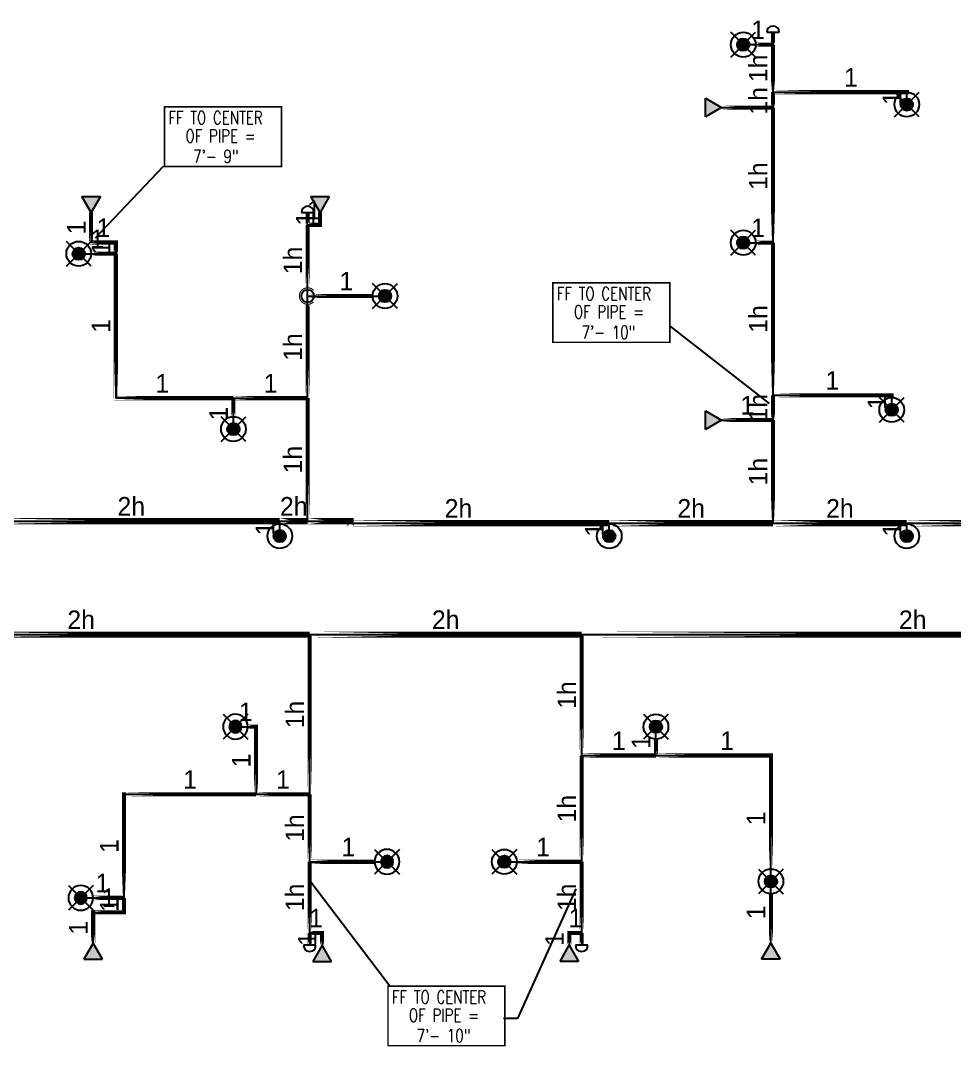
# Model space of a CAD drawing. Header units: inches. Extents: x -4476 to 3539, y -1861 to 3977.
# Drawn here: x -2561.7 to -2108.9, y 71.3 to 568.7 of the extents above; entities that cross this region are included whole.
import ezdxf
from ezdxf.enums import TextEntityAlignment as Align

# ---------------------------------------------------------------- set-up
doc = ezdxf.new("R2010")
doc.units = ezdxf.units.IN
doc.header["$MEASUREMENT"] = 0
for name, color, linetype in [('Coordination', 1, 'Continuous'), ('headdn', 1, 'Continuous'), ('PIPEBL', 1, 'Continuous'), ('pipemn', 1, 'Continuous'), ('PIPESPC', 1, 'Continuous'), ('spk-cap', 1, 'Continuous'), ('spk-piperise', 1, 'Continuous'), ('TIDYPIPE', 1, 'Continuous')]:
    doc.layers.add(name, color=color, linetype=linetype)
doc.styles.add('PDA1', font='ROMAND', dxfattribs={"width": 0.755})
doc.styles.add('PIPE', font='PIPE.SHX')
doc.dimstyles.get("Standard").update_dxf_attribs({"dimtxt": 0.18, "dimasz": 0.18, "dimexe": 0.18, "dimexo": 0.0625, "dimgap": 0.09, "dimtad": 0, "dimtih": 1, "dimtoh": 1, "dimdec": 4, "dimzin": 0, "dimdsep": 46, "dimtxsty": 'Standard', "dimcen": 0.09, "dimadec": 0, "dimazin": 0, "dimtfac": 1, "dimtdec": 4, "dimtofl": 0, "dimtmove": 0, "dimatfit": 3, "dimfxl": 1, "dimtolj": 1, "dimtzin": 0, "dimarcsym": 0})

# ---------------------------------------------------------------- blocks, each defined once
blk = doc.blocks.new('side2')
for p, q in [((0, 0), (7.79, 4.5)), ((7.79, -4.5), (0, 0)), ((7.79, 4.5), (7.79, -4.5))]:
    blk.add_line(p, q)
blk.add_solid([(7.79, -4.5), (0, 0), (7.79, 4.5)])
blk = doc.blocks.new('dpend2')
for p, q in [((-6, -6), (6, 6)), ((6, -6), (-6, 6))]:
    blk.add_line(p, q)
for radius in [6, 3]:
    blk.add_circle((0, 0), radius)
for points in [[(0, 0), (-3, 0), (-2.08, 2.07)], [(0, 0), (-3, 0), (-2.08, -2.07)], [(0, 0), (0, 3), (-2.12, 2.14)], [(0, 0), (0, -3), (-2.12, -2.14)], [(0, 0), (0, 3), (2.12, 2.14)], [(0, 0), (3, 0), (2.08, 2.07)], [(0, 0), (3, 0), (2.08, -2.07)], [(0, 0), (0, -3), (2.12, -2.14)]]:
    blk.add_solid(points)
blk = doc.blocks.new('rise')
blk.add_circle((0, 0), 3)
blk = doc.blocks.new('dpend1')
for radius in [6, 3]:
    blk.add_circle((0, 0), radius)
for points in [[(0.01, 2.97), (-2.53, -1.59), (-2.62, 1.36)], [(0.01, 2.97), (-2.49, -1.59), (2.52, -1.59)], [(2.52, -1.59), (0.01, 2.97), (2.6, 1.47)], [(2.52, -1.59), (-2.53, -1.59), (0.01, -2.98)]]:
    blk.add_solid(points)
blk = doc.blocks.new('PIPESPC')
at = {"layer": 'PIPESPC', "style": 'PIPE', "width": 0.9}
blk.add_attdef('SIZE', text='', height=9, dxfattribs=at).set_placement((0, 4.02), align=Align.CENTER)
at = {"layer": 'PIPESPC', "style": 'PIPE', "flags": 1}
blk.add_attdef('SCHED', (25.3, 3.89), '', height=9, dxfattribs=at)
blk = doc.blocks.new('CAP')
blk.add_line((0, 3), (0, -3))
blk.add_arc((0, 0), 3, 270, 90)
blk = doc.blocks.new('vvvvbbbbbbbb')
at = {"layer": 'Coordination', "const_width": 0.75}
blk.add_lwpolyline([(2834.89, 1670.01), (2834.89, 1641.14), (2891.57, 1641.14), (2891.57, 1670.01), (2834.89, 1670.01)], dxfattribs=at)
at = {"layer": 'Coordination', "style": 'PDA1', "width": 0.755}
for s, p in [('FF TO CENTER', (2836.77, 1661.59)), ('OF PIPE = ', (2845.03, 1652.74)), ('7\'- 10"', (2848.77, 1642.88))]:
    blk.add_text(s, height=6.3, dxfattribs=at).set_placement(p)
blk = doc.blocks.new('TIDYRUN')
at = {"const_width": 0.5}
blk.add_lwpolyline([(-2.83, 2.83, -2.414214), (-2.83, -2.83, -1.737895)], format="xyb", dxfattribs=at)

msp = doc.modelspace()

# ---------------------------------------------------------------- linework, layer by layer
at = {"layer": 'Coordination', "const_width": 0.75}
msp.add_lwpolyline([(-2491.89, 526.85), (-2491.89, 497.98), (-2435.22, 497.98), (-2435.22, 526.85), (-2491.89, 526.85)], dxfattribs=at)
at = {"layer": 'PIPEBL'}
for p, q in [((-2196.86, 557), (-2196.86, 563)), ((-2211.31, 557), (-2196.86, 557)), ((-2196.86, 534), (-2196.86, 557)), ((-2196.86, 534), (-2132, 534)), ((-2196.86, 526.5), (-2196.86, 534)), ((-2132, 528), (-2132, 534)), ((-2221.81, 526.5), (-2196.86, 526.5)), ((-2196.86, 461), (-2196.86, 526.5)), ((-2527.5, 475.64), (-2527.5, 461.07)), ((-2422.5, 469.64), (-2422.5, 475.64)), ((-2416.5, 469.64), (-2416.5, 475.64)), ((-2422.5, 435.14), (-2422.5, 469.64)), ((-2422.5, 469.64), (-2416.5, 469.64)), ((-2515.5, 461.07), (-2527.5, 461.07)), ((-2515.5, 461.07), (-2515.5, 455.64)), ((-2211.31, 461), (-2196.86, 461)), ((-2196.86, 387), (-2196.86, 461)), ((-2533.5, 455.64), (-2515.5, 455.64)), ((-2515.5, 455.64), (-2515.5, 385.64)), ((-2422.5, 435.14), (-2385, 435.14)), ((-2422.5, 385.64), (-2422.5, 435.14)), ((-2458.5, 385.64), (-2515.5, 385.64)), ((-2458.5, 370.64), (-2458.5, 385.64)), ((-2458.5, 385.64), (-2422.5, 385.64)), ((-2422.5, 326), (-2422.5, 385.64)), ((-2196.86, 375), (-2196.86, 387)), ((-2196.86, 387), (-2139.31, 387)), ((-2139.31, 380), (-2139.31, 387)), ((-2221.81, 375), (-2196.86, 375)), ((-2196.86, 325), (-2196.86, 375)), ((-2436, 318.74), (-2436, 326)), ((-2276.25, 318.74), (-2276.25, 325)), ((-2132, 318.74), (-2132, 325)), ((-2421.51, 193.53), (-2421.51, 271)), ((-2289.63, 212.36), (-2289.63, 271)), ((-2457.51, 226.36), (-2447.51, 226.36)), ((-2447.51, 226.36), (-2447.51, 193.53)), ((-2253.63, 212.36), (-2253.63, 226.36)), ((-2289.63, 160.86), (-2289.63, 212.36)), ((-2289.63, 212.36), (-2253.63, 212.36)), ((-2253.63, 212.36), (-2197.88, 212.36)), ((-2197.88, 151.36), (-2197.88, 212.36)), ((-2447.51, 193.53), (-2511.51, 193.53)), ((-2511.51, 143.36), (-2511.51, 193.53)), ((-2421.51, 193.53), (-2447.51, 193.53)), ((-2421.51, 160.86), (-2421.51, 193.53)), ((-2421.51, 126.36), (-2421.51, 160.86)), ((-2421.51, 160.86), (-2384.01, 160.86)), ((-2327.13, 160.86), (-2289.63, 160.86)), ((-2289.63, 126.36), (-2289.63, 160.86)), ((-2197.88, 121.36), (-2197.88, 151.36)), ((-2532.51, 143.36), (-2511.51, 143.36)), ((-2511.51, 136.31), (-2511.51, 143.36)), ((-2526.51, 136.31), (-2511.51, 136.31)), ((-2526.51, 121.36), (-2526.51, 136.31)), ((-2421.51, 126.36), (-2415.51, 126.36)), ((-2421.51, 126.36), (-2421.51, 120.36)), ((-2415.51, 126.36), (-2415.51, 120.36)), ((-2295.63, 126.36), (-2289.63, 126.36)), ((-2295.63, 126.36), (-2295.63, 120.36)), ((-2289.63, 126.36), (-2289.63, 120.36))]:
    msp.add_line(p, q, dxfattribs=at)
at = {"layer": 'pipemn'}
for p, q in [((-2580, 326), (-2436, 326)), ((-2436, 326), (-2422.5, 326)), ((-2422.5, 326), (-2401.69, 326)), ((-2401.69, 326), (-2401.69, 325)), ((-2401.69, 325), (-2276.25, 325)), ((-2276.25, 325), (-2196.86, 325)), ((-2196.86, 325), (-2132, 325)), ((-2132, 325), (-2039.37, 325)), ((-2594.98, 271), (-2421.51, 271)), ((-2421.51, 271), (-2289.63, 271)), ((-2289.63, 271), (-1968.63, 271))]:
    msp.add_line(p, q, dxfattribs=at)
at = {"layer": 'TIDYPIPE'}
for points, const_width in [([(-2196.86, 557), (-2196.86, 563)], 2), ([(-2205.31, 557), (-2196.86, 557)], 2), ([(-2196.86, 534), (-2196.86, 557)], 2), ([(-2196.86, 526.5), (-2196.86, 534)], 2), ([(-2196.86, 534), (-2131, 534)], 2), ([(-2221.81, 526.5), (-2196.86, 526.5)], 2), ([(-2196.86, 461), (-2196.86, 526.5)], 2), ([(-2527.5, 460.07), (-2527.5, 475.64)], 2), ([(-2422.5, 469.64), (-2422.5, 475.64)], 2), ([(-2416.5, 468.64), (-2416.5, 475.64)], 2), ([(-2422.5, 439.64), (-2422.5, 469.64)], 2), ([(-2422.5, 469.64), (-2415.5, 469.64)], 2), ([(-2515.5, 455.64), (-2515.5, 462.07)], 2), ([(-2528.5, 461.07), (-2514.5, 461.07)], 2), ([(-2205.31, 461), (-2196.86, 461)], 2), ([(-2196.86, 387), (-2196.86, 461)], 2), ([(-2527.5, 455.64), (-2515.5, 455.64)], 2), ([(-2515.5, 384.64), (-2515.5, 455.64)], 2), ([(-2422.5, 435.14), (-2391, 435.14)], 2), ([(-2422.5, 385.64), (-2422.5, 430.64)], 2), ([(-2196.86, 375), (-2196.86, 387)], 2), ([(-2196.86, 387), (-2138.31, 387)], 2), ([(-2516.5, 385.64), (-2458.5, 385.64)], 2), ([(-2458.5, 376.64), (-2458.5, 385.64)], 2), ([(-2458.5, 385.64), (-2422.5, 385.64)], 2), ([(-2422.5, 326), (-2422.5, 385.64)], 2), ([(-2221.81, 375), (-2196.86, 375)], 2), ([(-2196.86, 325), (-2196.86, 375)], 2), ([(-2401.69, 323.5), (-2401.69, 327.5)], 3), ([(-2580, 326), (-2436, 326)], 3), ([(-2436, 326), (-2422.5, 326)], 3), ([(-2422.5, 326), (-2400.19, 326)], 3), ([(-2403.19, 325), (-2276.25, 325)], 3), ([(-2276.25, 325), (-2196.86, 325)], 3), ([(-2196.86, 325), (-2132, 325)], 3), ([(-2132, 325), (-2037.87, 325)], 3), ([(-2594.98, 271), (-2421.51, 271)], 3), ([(-2421.51, 271), (-2289.63, 271)], 3), ([(-2421.51, 193.53), (-2421.51, 271)], 2), ([(-2289.63, 271), (-1968.63, 271)], 3), ([(-2289.63, 212.36), (-2289.63, 271)], 2), ([(-2451.51, 226.36), (-2446.51, 226.36)], 2), ([(-2447.51, 193.53), (-2447.51, 227.36)], 2), ([(-2253.63, 212.36), (-2253.63, 220.36)], 2), ([(-2197.88, 157.36), (-2197.88, 213.36)], 2), ([(-2289.63, 160.86), (-2289.63, 212.36)], 2), ([(-2289.63, 212.36), (-2253.63, 212.36)], 2), ([(-2253.63, 212.36), (-2196.88, 212.36)], 2), ([(-2512.51, 193.53), (-2447.51, 193.53)], 2), ([(-2511.51, 143.36), (-2511.51, 194.53)], 2), ([(-2447.51, 193.53), (-2421.51, 193.53)], 2), ([(-2421.51, 160.86), (-2421.51, 193.53)], 2), ([(-2421.51, 126.36), (-2421.51, 160.86)], 2), ([(-2421.51, 160.86), (-2390.01, 160.86)], 2), ([(-2321.13, 160.86), (-2289.63, 160.86)], 2), ([(-2289.63, 126.36), (-2289.63, 160.86)], 2), ([(-2526.51, 143.36), (-2511.51, 143.36)], 2), ([(-2511.51, 135.31), (-2511.51, 143.36)], 2), ([(-2197.88, 121.36), (-2197.88, 145.36)], 2), ([(-2527.51, 136.31), (-2510.51, 136.31)], 2), ([(-2526.51, 121.36), (-2526.51, 137.31)], 2), ([(-2421.51, 120.36), (-2421.51, 126.36)], 2), ([(-2421.51, 126.36), (-2414.51, 126.36)], 2), ([(-2415.51, 120.36), (-2415.51, 127.36)], 2), ([(-2296.63, 126.36), (-2289.63, 126.36)], 2), ([(-2295.63, 120.36), (-2295.63, 127.36)], 2), ([(-2289.63, 120.36), (-2289.63, 126.36)], 2)]:
    msp.add_lwpolyline(points, close=True, dxfattribs=dict(at, const_width=const_width))

# ---------------------------------------------------------------- block references
at = {"layer": 'headdn'}
for name, p in [('dpend2', (-2211.31, 557)), ('dpend2', (-2132, 528)), ('dpend2', (-2211.31, 461)), ('dpend2', (-2533.5, 455.64)), ('dpend2', (-2385, 435.14)), ('dpend2', (-2139.31, 380)), ('dpend2', (-2458.5, 370.64)), ('dpend1', (-2436, 318.74)), ('dpend1', (-2276.25, 318.74)), ('dpend1', (-2132, 318.74))]:
    msp.add_blockref(name, p, dxfattribs=at)
for name, p, rotation in [('side2', (-2221.81, 526.5), 180), ('side2', (-2527.5, 475.64), 90), ('side2', (-2416.5, 475.64), 90), ('side2', (-2221.81, 375), 180), ('dpend2', (-2253.63, 226.36), 180), ('dpend2', (-2327.13, 160.86), 180), ('dpend2', (-2197.88, 151.36), 180), ('side2', (-2295.63, 120.36), 270), ('side2', (-2197.88, 121.36), 270)]:
    msp.add_blockref(name, p, dxfattribs=dict(at, rotation=rotation))
at = {"layer": 'headdn', "extrusion": (0, 0, -1), "zscale": -1}
for name, p, rotation in [('dpend2', (2457.51, 226.36), 180), ('dpend2', (2384.01, 160.86), 180), ('dpend2', (2532.51, 143.36), 180), ('side2', (2526.51, 121.36), 270), ('side2', (2415.51, 120.36), 270)]:
    msp.add_blockref(name, p, dxfattribs=dict(at, rotation=rotation))
at = {"layer": 'PIPESPC'}
ref = msp.add_blockref('PIPESPC', (-2204.08, 557), dxfattribs=at)
ref.add_attrib('SIZE', '1', dxfattribs={"color": 0, "height": 9, "style": 'PIPE'}).set_placement((-2204.08, 557), align=Align.BOTTOM_CENTER)
ref = msp.add_blockref('PIPESPC', (-2196.86, 545.5), dxfattribs=dict(at, rotation=90))
ref.add_attrib('SIZE', '1h', dxfattribs={"color": 0, "height": 9, "rotation": 90, "style": 'PIPE'}).set_placement((-2196.86, 545.5), align=Align.BOTTOM_CENTER)
ref = msp.add_blockref('PIPESPC', (-2159.08, 534), dxfattribs=at)
ref.add_attrib('SIZE', '1', dxfattribs={"color": 0, "height": 9, "style": 'PIPE'}).set_placement((-2159.08, 534), align=Align.BOTTOM_CENTER)
ref = msp.add_blockref('PIPESPC', (-2196.86, 529.75), dxfattribs=dict(at, rotation=90))
ref.add_attrib('SIZE', '1h', dxfattribs={"color": 0, "height": 9, "rotation": 90, "style": 'PIPE'}).set_placement((-2196.86, 529.75), align=Align.BOTTOM_CENTER)
ref = msp.add_blockref('PIPESPC', (-2132, 531), dxfattribs=dict(at, rotation=90))
ref.add_attrib('SIZE', '1', dxfattribs={"color": 0, "height": 9, "rotation": 90, "style": 'PIPE'}).set_placement((-2132, 531), align=Align.BOTTOM_CENTER)
ref = msp.add_blockref('PIPESPC', (-2196.86, 493.25), dxfattribs=dict(at, rotation=90))
ref.add_attrib('SIZE', '1h', dxfattribs={"color": 0, "height": 9, "rotation": 90, "style": 'PIPE'}).set_placement((-2196.86, 493.25), align=Align.BOTTOM_CENTER)
ref = msp.add_blockref('PIPESPC', (-2419.5, 469.64), dxfattribs=at)
ref.add_attrib('SIZE', '1', dxfattribs={"color": 0, "height": 9, "style": 'PIPE'}).set_placement((-2419.5, 469.64), align=Align.BOTTOM_CENTER)
ref = msp.add_blockref('PIPESPC', (-2521.5, 461.07), dxfattribs=at)
ref.add_attrib('SIZE', '1', dxfattribs={"color": 0, "height": 9, "style": 'PIPE'}).set_placement((-2521.5, 461.07), align=Align.BOTTOM_CENTER)
ref = msp.add_blockref('PIPESPC', (-2416.5, 472.64), dxfattribs=dict(at, rotation=90))
ref.add_attrib('SIZE', '1', dxfattribs={"color": 0, "height": 9, "rotation": 90, "style": 'PIPE'}).set_placement((-2416.5, 472.64), align=Align.BOTTOM_CENTER)
ref = msp.add_blockref('PIPESPC', (-2204.08, 461), dxfattribs=at)
ref.add_attrib('SIZE', '1', dxfattribs={"color": 0, "height": 9, "style": 'PIPE'}).set_placement((-2204.08, 461), align=Align.BOTTOM_CENTER)
ref = msp.add_blockref('PIPESPC', (-2527.5, 468.35), dxfattribs=dict(at, rotation=90))
ref.add_attrib('SIZE', '1', dxfattribs={"color": 0, "height": 9, "rotation": 90, "style": 'PIPE'}).set_placement((-2527.5, 468.35), align=Align.BOTTOM_CENTER)
ref = msp.add_blockref('PIPESPC', (-2524.5, 455.64), dxfattribs=at)
ref.add_attrib('SIZE', '1', dxfattribs={"color": 0, "height": 9, "style": 'PIPE'}).set_placement((-2524.5, 455.64), align=Align.BOTTOM_CENTER)
ref = msp.add_blockref('PIPESPC', (-2515.5, 458.35), dxfattribs=dict(at, rotation=90))
ref.add_attrib('SIZE', '1', dxfattribs={"color": 0, "height": 9, "rotation": 90, "style": 'PIPE'}).set_placement((-2515.5, 458.35), align=Align.BOTTOM_CENTER)
ref = msp.add_blockref('PIPESPC', (-2422.5, 452.39), dxfattribs=dict(at, rotation=90))
ref.add_attrib('SIZE', '1h', dxfattribs={"color": 0, "height": 9, "rotation": 90, "style": 'PIPE'}).set_placement((-2422.5, 452.39), align=Align.BOTTOM_CENTER)
ref = msp.add_blockref('PIPESPC', (-2403.75, 435.14), dxfattribs=at)
ref.add_attrib('SIZE', '1', dxfattribs={"color": 0, "height": 9, "style": 'PIPE'}).set_placement((-2403.75, 435.14), align=Align.BOTTOM_CENTER)
for p in [(-5138.48, -1228.43), (-5218.44, -1569.45)]:
    msp.add_blockref('vvvvbbbbbbbb', p, dxfattribs=at)
ref = msp.add_blockref('PIPESPC', (-2196.86, 424), dxfattribs=dict(at, rotation=90))
ref.add_attrib('SIZE', '1h', dxfattribs={"color": 0, "height": 9, "rotation": 90, "style": 'PIPE'}).set_placement((-2196.86, 424), align=Align.BOTTOM_CENTER)
ref = msp.add_blockref('PIPESPC', (-2515.5, 420.64), dxfattribs=dict(at, rotation=90))
ref.add_attrib('SIZE', '1', dxfattribs={"color": 0, "height": 9, "rotation": 90, "style": 'PIPE'}).set_placement((-2515.5, 420.64), align=Align.BOTTOM_CENTER)
ref = msp.add_blockref('PIPESPC', (-2422.5, 410.39), dxfattribs=dict(at, rotation=90))
ref.add_attrib('SIZE', '1h', dxfattribs={"color": 0, "height": 9, "rotation": 90, "style": 'PIPE'}).set_placement((-2422.5, 410.39), align=Align.BOTTOM_CENTER)
ref = msp.add_blockref('PIPESPC', (-2168.08, 387), dxfattribs=at)
ref.add_attrib('SIZE', '1', dxfattribs={"color": 0, "height": 9, "style": 'PIPE'}).set_placement((-2168.08, 387), align=Align.BOTTOM_CENTER)
ref = msp.add_blockref('PIPESPC', (-2493, 385.64), dxfattribs=at)
ref.add_attrib('SIZE', '1', dxfattribs={"color": 0, "height": 9, "style": 'PIPE'}).set_placement((-2493, 385.64), align=Align.BOTTOM_CENTER)
ref = msp.add_blockref('PIPESPC', (-2440.5, 385.64), dxfattribs=at)
ref.add_attrib('SIZE', '1', dxfattribs={"color": 0, "height": 9, "style": 'PIPE'}).set_placement((-2440.5, 385.64), align=Align.BOTTOM_CENTER)
ref = msp.add_blockref('PIPESPC', (-2209.33, 375), dxfattribs=at)
ref.add_attrib('SIZE', '1', dxfattribs={"color": 0, "height": 9, "style": 'PIPE'}).set_placement((-2209.33, 375), align=Align.BOTTOM_CENTER)
ref = msp.add_blockref('PIPESPC', (-2196.86, 381), dxfattribs=dict(at, rotation=90))
ref.add_attrib('SIZE', '1h', dxfattribs={"color": 0, "height": 9, "rotation": 90, "style": 'PIPE'}).set_placement((-2196.86, 381), align=Align.BOTTOM_CENTER)
ref = msp.add_blockref('PIPESPC', (-2139.31, 383.5), dxfattribs=dict(at, rotation=90))
ref.add_attrib('SIZE', '1', dxfattribs={"color": 0, "height": 9, "rotation": 90, "style": 'PIPE'}).set_placement((-2139.31, 383.5), align=Align.BOTTOM_CENTER)
ref = msp.add_blockref('PIPESPC', (-2458.5, 378.14), dxfattribs=dict(at, rotation=90))
ref.add_attrib('SIZE', '1', dxfattribs={"color": 0, "height": 9, "rotation": 90, "style": 'PIPE'}).set_placement((-2458.5, 378.14), align=Align.BOTTOM_CENTER)
ref = msp.add_blockref('PIPESPC', (-2422.5, 355.82), dxfattribs=dict(at, rotation=90))
ref.add_attrib('SIZE', '1h', dxfattribs={"color": 0, "height": 9, "rotation": 90, "style": 'PIPE'}).set_placement((-2422.5, 355.82), align=Align.BOTTOM_CENTER)
ref = msp.add_blockref('PIPESPC', (-2196.86, 350), dxfattribs=dict(at, rotation=90))
ref.add_attrib('SIZE', '1h', dxfattribs={"color": 0, "height": 9, "rotation": 90, "style": 'PIPE'}).set_placement((-2196.86, 350), align=Align.BOTTOM_CENTER)
ref = msp.add_blockref('PIPESPC', (-2508, 326), dxfattribs=at)
ref.add_attrib('SIZE', '2h', dxfattribs={"color": 0, "height": 9, "style": 'PIPE'}).set_placement((-2508, 326), align=Align.BOTTOM_CENTER)
ref = msp.add_blockref('PIPESPC', (-2429.25, 326), dxfattribs=at)
ref.add_attrib('SIZE', '2h', dxfattribs={"color": 0, "height": 9, "style": 'PIPE'}).set_placement((-2429.25, 326), align=Align.BOTTOM_CENTER)
ref = msp.add_blockref('PIPESPC', (-2349.38, 325), dxfattribs=at)
ref.add_attrib('SIZE', '2h', dxfattribs={"color": 0, "height": 9, "style": 'PIPE'}).set_placement((-2349.38, 325), align=Align.BOTTOM_CENTER)
ref = msp.add_blockref('PIPESPC', (-2236.55, 325), dxfattribs=at)
ref.add_attrib('SIZE', '2h', dxfattribs={"color": 0, "height": 9, "style": 'PIPE'}).set_placement((-2236.55, 325), align=Align.BOTTOM_CENTER)
ref = msp.add_blockref('PIPESPC', (-2164.43, 325), dxfattribs=at)
ref.add_attrib('SIZE', '2h', dxfattribs={"color": 0, "height": 9, "style": 'PIPE'}).set_placement((-2164.43, 325), align=Align.BOTTOM_CENTER)
ref = msp.add_blockref('PIPESPC', (-2436, 322.37), dxfattribs=dict(at, rotation=90))
ref.add_attrib('SIZE', '1', dxfattribs={"color": 0, "height": 9, "rotation": 90, "style": 'PIPE'}).set_placement((-2436, 322.37), align=Align.BOTTOM_CENTER)
ref = msp.add_blockref('PIPESPC', (-2276.25, 321.87), dxfattribs=dict(at, rotation=90))
ref.add_attrib('SIZE', '1', dxfattribs={"color": 0, "height": 9, "rotation": 90, "style": 'PIPE'}).set_placement((-2276.25, 321.87), align=Align.BOTTOM_CENTER)
ref = msp.add_blockref('PIPESPC', (-2132, 321.87), dxfattribs=dict(at, rotation=90.0000000000166))
ref.add_attrib('SIZE', '1', dxfattribs={"color": 0, "height": 9, "rotation": 90, "style": 'PIPE'}).set_placement((-2132, 321.87), align=Align.BOTTOM_CENTER)
ref = msp.add_blockref('PIPESPC', (-2532.33, 271), dxfattribs=at)
ref.add_attrib('SIZE', '2h', dxfattribs={"color": 0, "height": 9, "style": 'PIPE'}).set_placement((-2532.33, 271), align=Align.BOTTOM_CENTER)
ref = msp.add_blockref('PIPESPC', (-2355.57, 271), dxfattribs=at)
ref.add_attrib('SIZE', '2h', dxfattribs={"color": 0, "height": 9, "style": 'PIPE'}).set_placement((-2355.57, 271), align=Align.BOTTOM_CENTER)
ref = msp.add_blockref('PIPESPC', (-2129.13, 271), dxfattribs=at)
ref.add_attrib('SIZE', '2h', dxfattribs={"color": 0, "height": 9, "style": 'PIPE'}).set_placement((-2129.13, 271), align=Align.BOTTOM_CENTER)
ref = msp.add_blockref('PIPESPC', (-2289.63, 241.68), dxfattribs=dict(at, rotation=90))
ref.add_attrib('SIZE', '1h', dxfattribs={"color": 0, "height": 9, "rotation": 90, "style": 'PIPE'}).set_placement((-2289.63, 241.68), align=Align.BOTTOM_CENTER)
ref = msp.add_blockref('PIPESPC', (-2452.51, 226.36), dxfattribs=at)
ref.add_attrib('SIZE', '1', dxfattribs={"color": 0, "height": 9, "style": 'PIPE'}).set_placement((-2452.51, 226.36), align=Align.BOTTOM_CENTER)
ref = msp.add_blockref('PIPESPC', (-2421.51, 232.26), dxfattribs=dict(at, rotation=90))
ref.add_attrib('SIZE', '1h', dxfattribs={"color": 0, "height": 9, "rotation": 90, "style": 'PIPE'}).set_placement((-2421.51, 232.26), align=Align.BOTTOM_CENTER)
ref = msp.add_blockref('PIPESPC', (-2271.63, 212.36), dxfattribs=at)
ref.add_attrib('SIZE', '1', dxfattribs={"color": 0, "height": 9, "style": 'PIPE'}).set_placement((-2271.63, 212.36), align=Align.BOTTOM_CENTER)
ref = msp.add_blockref('PIPESPC', (-2219.13, 212.36), dxfattribs=at)
ref.add_attrib('SIZE', '1', dxfattribs={"color": 0, "height": 9, "style": 'PIPE'}).set_placement((-2219.13, 212.36), align=Align.BOTTOM_CENTER)
ref = msp.add_blockref('PIPESPC', (-2253.63, 218.86), dxfattribs=dict(at, rotation=90))
ref.add_attrib('SIZE', '1', dxfattribs={"color": 0, "height": 9, "rotation": 90, "style": 'PIPE'}).set_placement((-2253.63, 218.86), align=Align.BOTTOM_CENTER)
ref = msp.add_blockref('PIPESPC', (-2447.51, 209.95), dxfattribs=dict(at, rotation=90))
ref.add_attrib('SIZE', '1', dxfattribs={"color": 0, "height": 9, "rotation": 90, "style": 'PIPE'}).set_placement((-2447.51, 209.95), align=Align.BOTTOM_CENTER)
ref = msp.add_blockref('PIPESPC', (-2479.51, 193.53), dxfattribs=at)
ref.add_attrib('SIZE', '1', dxfattribs={"color": 0, "height": 9, "style": 'PIPE'}).set_placement((-2479.51, 193.53), align=Align.BOTTOM_CENTER)
ref = msp.add_blockref('PIPESPC', (-2434.51, 193.53), dxfattribs=at)
ref.add_attrib('SIZE', '1', dxfattribs={"color": 0, "height": 9, "style": 'PIPE'}).set_placement((-2434.51, 193.53), align=Align.BOTTOM_CENTER)
ref = msp.add_blockref('PIPESPC', (-2289.63, 186.61), dxfattribs=dict(at, rotation=90))
ref.add_attrib('SIZE', '1h', dxfattribs={"color": 0, "height": 9, "rotation": 90, "style": 'PIPE'}).set_placement((-2289.63, 186.61), align=Align.BOTTOM_CENTER)
ref = msp.add_blockref('PIPESPC', (-2197.88, 181.86), dxfattribs=dict(at, rotation=90))
ref.add_attrib('SIZE', '1', dxfattribs={"color": 0, "height": 9, "rotation": 90, "style": 'PIPE'}).set_placement((-2197.88, 181.86), align=Align.BOTTOM_CENTER)
ref = msp.add_blockref('PIPESPC', (-2421.51, 177.2), dxfattribs=dict(at, rotation=89.99999953088593))
ref.add_attrib('SIZE', '1h', dxfattribs={"color": 0, "height": 9, "rotation": 90, "style": 'PIPE'}).set_placement((-2421.51, 177.2), align=Align.BOTTOM_CENTER)
ref = msp.add_blockref('PIPESPC', (-2511.51, 168.45), dxfattribs=dict(at, rotation=89.99999999999793))
ref.add_attrib('SIZE', '1', dxfattribs={"color": 0, "height": 9, "rotation": 90, "style": 'PIPE'}).set_placement((-2511.51, 168.45), align=Align.BOTTOM_CENTER)
ref = msp.add_blockref('PIPESPC', (-2402.76, 160.86), dxfattribs=at)
ref.add_attrib('SIZE', '1', dxfattribs={"color": 0, "height": 9, "style": 'PIPE'}).set_placement((-2402.76, 160.86), align=Align.BOTTOM_CENTER)
ref = msp.add_blockref('PIPESPC', (-2308.38, 160.86), dxfattribs=at)
ref.add_attrib('SIZE', '1', dxfattribs={"color": 0, "height": 9, "style": 'PIPE'}).set_placement((-2308.38, 160.86), align=Align.BOTTOM_CENTER)
ref = msp.add_blockref('PIPESPC', (-2522.01, 143.36), dxfattribs=at)
ref.add_attrib('SIZE', '1', dxfattribs={"color": 0, "height": 9, "style": 'PIPE'}).set_placement((-2522.01, 143.36), align=Align.BOTTOM_CENTER)
ref = msp.add_blockref('PIPESPC', (-2421.51, 143.61), dxfattribs=dict(at, rotation=90))
ref.add_attrib('SIZE', '1h', dxfattribs={"color": 0, "height": 9, "rotation": 90, "style": 'PIPE'}).set_placement((-2421.51, 143.61), align=Align.BOTTOM_CENTER)
ref = msp.add_blockref('PIPESPC', (-2289.63, 143.61), dxfattribs=dict(at, rotation=90))
ref.add_attrib('SIZE', '1h', dxfattribs={"color": 0, "height": 9, "rotation": 90, "style": 'PIPE'}).set_placement((-2289.63, 143.61), align=Align.BOTTOM_CENTER)
ref = msp.add_blockref('PIPESPC', (-2519.01, 136.31), dxfattribs=at)
ref.add_attrib('SIZE', '1', dxfattribs={"color": 0, "height": 9, "style": 'PIPE'}).set_placement((-2519.01, 136.31), align=Align.BOTTOM_CENTER)
ref = msp.add_blockref('PIPESPC', (-2511.51, 139.84), dxfattribs=dict(at, rotation=90.00000000001477))
ref.add_attrib('SIZE', '1', dxfattribs={"color": 0, "height": 9, "rotation": 90, "style": 'PIPE'}).set_placement((-2511.51, 139.84), align=Align.BOTTOM_CENTER)
ref = msp.add_blockref('PIPESPC', (-2418.51, 126.36), dxfattribs=at)
ref.add_attrib('SIZE', '1', dxfattribs={"color": 0, "height": 9, "style": 'PIPE'}).set_placement((-2418.51, 126.36), align=Align.BOTTOM_CENTER)
ref = msp.add_blockref('PIPESPC', (-2292.63, 126.36), dxfattribs=at)
ref.add_attrib('SIZE', '1', dxfattribs={"color": 0, "height": 9, "style": 'PIPE'}).set_placement((-2292.63, 126.36), align=Align.BOTTOM_CENTER)
ref = msp.add_blockref('PIPESPC', (-2197.88, 136.36), dxfattribs=dict(at, rotation=90))
ref.add_attrib('SIZE', '1', dxfattribs={"color": 0, "height": 9, "rotation": 90, "style": 'PIPE'}).set_placement((-2197.88, 136.36), align=Align.BOTTOM_CENTER)
ref = msp.add_blockref('PIPESPC', (-2526.51, 128.84), dxfattribs=dict(at, rotation=90))
ref.add_attrib('SIZE', '1', dxfattribs={"color": 0, "height": 9, "rotation": 90, "style": 'PIPE'}).set_placement((-2526.51, 128.84), align=Align.BOTTOM_CENTER)
ref = msp.add_blockref('PIPESPC', (-2415.51, 123.36), dxfattribs=dict(at, rotation=90))
ref.add_attrib('SIZE', '1', dxfattribs={"color": 0, "height": 9, "rotation": 90, "style": 'PIPE'}).set_placement((-2415.51, 123.36), align=Align.BOTTOM_CENTER)
ref = msp.add_blockref('PIPESPC', (-2295.63, 123.36), dxfattribs=dict(at, rotation=90))
ref.add_attrib('SIZE', '1', dxfattribs={"color": 0, "height": 9, "rotation": 90, "style": 'PIPE'}).set_placement((-2295.63, 123.36), align=Align.BOTTOM_CENTER)
at = {"layer": 'spk-cap'}
for p, rotation in [((-2196.86, 563), 90.00000000002773), ((-2422.5, 475.64), 90.00000000002773), ((-2421.51, 120.36), 270.0000000000834), ((-2289.63, 120.36), 270.0000000000834)]:
    msp.add_blockref('CAP', p, dxfattribs=dict(at, rotation=rotation))
at = {"layer": 'spk-piperise', "rotation": 270.0000000000834}
msp.add_blockref('rise', (-2422.5, 435.14), dxfattribs=at)
at = {"layer": 'TIDYPIPE', "rotation": 180}
msp.add_blockref('TIDYRUN', (-2422.5, 435.14), dxfattribs=at)

# ---------------------------------------------------------------- texts
at = {"layer": 'Coordination', "style": 'PDA1', "width": 0.755}
for s, p in [('FF TO CENTER', (-2490.01, 518.42)), ('OF PIPE = ', (-2481.76, 509.57)), ('7\'- 9"', (-2478.02, 499.71))]:
    msp.add_text(s, height=6.3, dxfattribs=at).set_placement(p)

# ---------------------------------------------------------------- leaders
at = {"layer": 'Coordination'}
for points in [[(-2525.4, 463.3), (-2492.34, 498.03)], [(-2198.6, 383.01), (-2246.95, 420.74)], [(-2420.93, 151.11), (-2382.69, 100.77)], [(-2292.51, 147.81), (-2320.79, 84.95), (-2327.53, 84.95)]]:
    msp.add_leader(points, dimstyle='Standard', dxfattribs=at)

doc.saveas('drawing.dxf')
